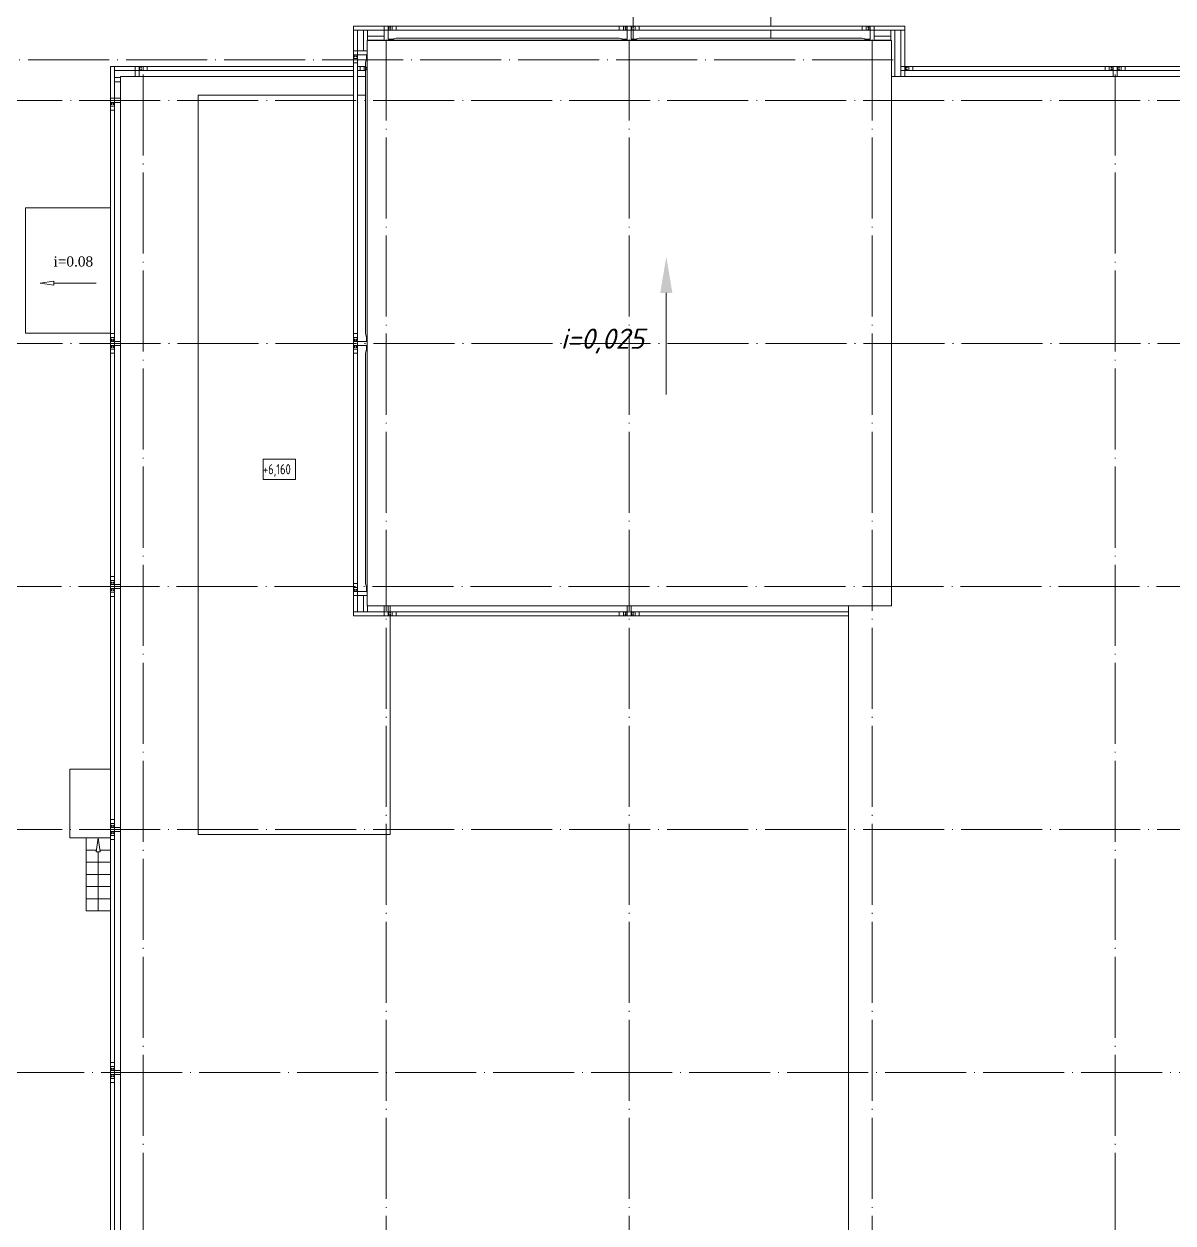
# Model space of a CAD drawing. Extents: x -965262 to 1142518, y -357520 to 71675.
# Drawn here: x -598253 to -569879, y -191067 to -161467 of the extents above; entities that cross this region are included whole.
import ezdxf

# ---------------------------------------------------------------- set-up
doc = ezdxf.new("R2010")
doc.units = 0
doc.header["$LTSCALE"] = 10
doc.linetypes.add('DOTE', pattern=[2.42, 2, -0.2, 0.02, -0.2])
doc.layers.get('0').update_dxf_attribs({"linetype": 'CONTINUOUS', "lineweight": 30})
doc.layers.add('DOTE', color=7, linetype='DOTE', lineweight=9)
doc.styles.add('2.5', font='times.ttf', dxfattribs={"height": 2.5})
doc.styles.add('GOST 2.304', font='isocpeur.ttf', dxfattribs={"width": 0.75, "height": 250})

# ---------------------------------------------------------------- blocks, each defined once
blk = doc.blocks.new('A$C706D0067')
at = {"lineweight": 0}
for p, q in [((-38266, 126661), (-38263, 126661)), ((-38266, 126561), (-38266, 126661)), ((-38266, 126561), (-38263, 126561)), ((-38266, 126561), (-38266, 126051)), ((-38166, 126561), (-38266, 126561)), ((-38263, 126661), (-38263, 126561)), ((-38263, 126661), (-38263, 126561)), ((-38263, 126661), (-37506, 126661)), ((-38263, 126561), (-37506, 126561)), ((-38166, 126561), (-38166, 126051)), ((-38016, 126561), (-38016, 126051)), ((-37916, 126561), (-37916, 126301)), ((-37916, 126411), (-37506, 126411)), ((-37916, 126411), (-37916, 126311)), ((-37506, 126561), (-37506, 126661)), ((-37506, 126661), (-37406, 126661)), ((-37506, 126561), (-37506, 126661)), ((-37506, 126661), (-37406, 126661)), ((-37506, 126561), (-37506, 126661)), ((-37506, 126561), (-37506, 126301)), ((-37406, 126561), (-37506, 126561)), ((-37506, 126561), (-37506, 126301)), ((-37406, 126561), (-37506, 126561)), ((-37506, 126311), (-37506, 126411)), ((-37406, 126661), (-37406, 126561)), ((-37396, 126661), (-37406, 126661)), ((-37406, 126661), (-37406, 126561)), ((-37396, 126661), (-37406, 126661)), ((-37406, 126561), (-37406, 126301)), ((-37406, 126561), (-37396, 126561)), ((-37406, 126561), (-37406, 126301)), ((-37406, 126561), (-37396, 126561)), ((-37311, 126661), (-37396, 126661)), ((-37396, 126661), (-37396, 126561)), ((-37311, 126561), (-37396, 126561)), ((-37352, 126631), (-37370, 126631)), ((-37370, 126631), (-37352, 126631)), ((-37370, 126631), (-37352, 126631)), ((-37355, 126640), (-37367, 126640)), ((-37311, 126661), (-37211, 126661)), ((-37311, 126661), (-37311, 126659)), ((-37311, 126659), (-37311, 126659)), ((-37311, 126659), (-37311, 126564)), ((-37311, 126564), (-37311, 126659)), ((-37311, 126640), (-37311, 126640)), ((-37311, 126631), (-37311, 126631)), ((-37311, 126561), (-37311, 126564)), ((-37311, 126564), (-37311, 126564)), ((-37211, 126561), (-37311, 126561)), ((-31701, 126661), (-37211, 126661)), ((-37211, 126661), (-37211, 126561)), ((-37211, 126561), (-31701, 126561)), ((-31601, 126661), (-31701, 126661)), ((-31701, 126661), (-31701, 126561)), ((-31701, 126561), (-31601, 126561)), ((-31601, 126661), (-31601, 126659)), ((-31601, 126661), (-31516, 126661)), ((-31601, 126659), (-31601, 126564)), ((-31601, 126564), (-31601, 126659)), ((-31601, 126659), (-31601, 126659)), ((-31601, 126640), (-31601, 126640)), ((-31601, 126631), (-31601, 126631)), ((-31601, 126561), (-31601, 126564)), ((-31601, 126564), (-31601, 126564)), ((-31601, 126561), (-31516, 126561)), ((-31542, 126631), (-31560, 126631)), ((-31560, 126631), (-31542, 126631)), ((-31557, 126640), (-31545, 126640)), ((-31516, 126661), (-31506, 126661)), ((-31516, 126661), (-31506, 126661)), ((-31516, 126661), (-31516, 126561)), ((-31506, 126561), (-31516, 126561)), ((-31506, 126561), (-31516, 126561)), ((-31506, 126661), (-31506, 126561)), ((-31406, 126661), (-31506, 126661)), ((-31506, 126661), (-31506, 126561)), ((-31406, 126661), (-31506, 126661)), ((-31506, 126561), (-31406, 126561)), ((-31506, 126561), (-31506, 126301)), ((-31506, 126561), (-31406, 126561)), ((-31406, 126561), (-31406, 126661)), ((-31406, 126561), (-31406, 126661)), ((-31396, 126661), (-31406, 126661)), ((-31406, 126561), (-31406, 126301)), ((-31406, 126561), (-31396, 126561)), ((-31396, 126661), (-31396, 126561)), ((-31311, 126661), (-31396, 126661)), ((-31311, 126561), (-31396, 126561)), ((-31370, 126631), (-31352, 126631)), ((-31352, 126631), (-31370, 126631)), ((-31355, 126640), (-31367, 126640)), ((-31311, 126661), (-31311, 126659)), ((-31311, 126661), (-31211, 126661)), ((-31311, 126659), (-31311, 126564)), ((-31311, 126564), (-31311, 126659)), ((-31311, 126659), (-31311, 126659)), ((-31311, 126640), (-31311, 126640)), ((-31311, 126631), (-31311, 126631)), ((-31311, 126561), (-31311, 126564)), ((-31311, 126564), (-31311, 126564)), ((-31211, 126561), (-31311, 126561)), ((-31211, 126661), (-31211, 126561)), ((-31211, 126661), (-25701, 126661)), ((-25701, 126561), (-31211, 126561)), ((-25701, 126661), (-25701, 126561)), ((-25601, 126661), (-25701, 126661)), ((-25701, 126561), (-25601, 126561)), ((-25601, 126661), (-25601, 126659)), ((-25601, 126661), (-25516, 126661)), ((-25601, 126659), (-25601, 126659)), ((-25601, 126659), (-25601, 126564)), ((-25601, 126564), (-25601, 126659)), ((-25601, 126640), (-25601, 126640)), ((-25601, 126631), (-25601, 126631)), ((-25601, 126564), (-25601, 126564)), ((-25601, 126561), (-25601, 126564)), ((-25601, 126561), (-25516, 126561)), ((-25542, 126631), (-25560, 126631)), ((-25542, 126631), (-25560, 126631)), ((-25560, 126631), (-25542, 126631)), ((-25557, 126640), (-25545, 126640)), ((-25516, 126661), (-25506, 126661)), ((-25516, 126661), (-25506, 126661)), ((-25516, 126661), (-25516, 126561)), ((-25506, 126561), (-25516, 126561)), ((-25506, 126561), (-25516, 126561)), ((-25506, 126661), (-25506, 126561)), ((-25406, 126661), (-25506, 126661)), ((-25506, 126661), (-25506, 126561)), ((-25406, 126661), (-25506, 126661)), ((-25506, 126561), (-25506, 126301)), ((-25506, 126561), (-25406, 126561)), ((-25506, 126561), (-25506, 126301)), ((-25506, 126561), (-25406, 126561)), ((-25406, 126561), (-25406, 126661)), ((-24649, 126661), (-25406, 126661)), ((-25406, 126561), (-25406, 126661)), ((-25406, 126561), (-25406, 126661)), ((-25406, 126561), (-25406, 126301)), ((-24649, 126561), (-25406, 126561)), ((-25406, 126561), (-25406, 126301)), ((-25406, 126311), (-25406, 126411)), ((-24996, 126411), (-25406, 126411)), ((-24996, 126561), (-24996, 126301)), ((-24996, 126411), (-24996, 126311)), ((-24896, 126561), (-24896, 125411)), ((-24746, 126561), (-24746, 125661)), ((-24746, 126561), (-24646, 126561)), ((-24646, 126661), (-24649, 126661)), ((-24649, 126661), (-24649, 126561)), ((-24649, 126661), (-24649, 126561)), ((-24646, 126561), (-24649, 126561)), ((-24646, 126561), (-24646, 126661)), ((-24646, 126561), (-24646, 125661)), ((-37916, 126311), (-37506, 126311)), ((-37406, 126322), (-37406, 126331)), ((-37406, 126331), (-37326, 126331)), ((-37326, 126322), (-37406, 126322)), ((-37396, 126331), (-37396, 126340)), ((-37311, 126340), (-37396, 126340)), ((-37311, 126331), (-37396, 126331)), ((-37326, 126322), (-37326, 126331)), ((-37311, 126340), (-37211, 126361)), ((-37311, 126331), (-37211, 126311)), ((-31701, 126361), (-37211, 126361)), ((-37211, 126311), (-31701, 126311)), ((-31601, 126340), (-31701, 126361)), ((-31601, 126331), (-31701, 126311)), ((-31601, 126340), (-31516, 126340)), ((-31601, 126331), (-31516, 126331)), ((-31586, 126322), (-31586, 126331)), ((-31506, 126331), (-31586, 126331)), ((-31586, 126322), (-31506, 126322)), ((-31516, 126331), (-31516, 126340)), ((-31506, 126322), (-31506, 126331)), ((-31406, 126322), (-31406, 126331)), ((-31406, 126331), (-31326, 126331)), ((-31326, 126322), (-31406, 126322)), ((-31396, 126331), (-31396, 126340)), ((-31311, 126340), (-31396, 126340)), ((-31311, 126331), (-31396, 126331)), ((-31326, 126322), (-31326, 126331)), ((-31311, 126340), (-31211, 126361)), ((-31311, 126331), (-31211, 126311)), ((-31211, 126361), (-25701, 126361)), ((-25701, 126311), (-31211, 126311)), ((-25601, 126340), (-25701, 126361)), ((-25601, 126331), (-25701, 126311)), ((-25601, 126340), (-25516, 126340)), ((-25601, 126331), (-25516, 126331)), ((-25586, 126322), (-25586, 126331)), ((-25506, 126331), (-25586, 126331)), ((-25586, 126322), (-25506, 126322)), ((-25516, 126331), (-25516, 126340)), ((-25506, 126322), (-25506, 126331)), ((-24996, 126311), (-25406, 126311)), ((-38266, 125951), (-38266, 126051)), ((-38266, 126051), (-38166, 126051)), ((-38266, 126051), (-38166, 126051)), ((-38166, 125951), (-38266, 125951)), ((-38266, 125951), (-38266, 125941)), ((-38266, 125941), (-38166, 125941)), ((-38266, 125856), (-38266, 125941)), ((-38266, 125856), (-38264, 125856)), ((-38266, 125856), (-38266, 125756)), ((-38264, 125856), (-38168, 125856)), ((-38168, 125856), (-38264, 125856)), ((-38264, 125856), (-38264, 125856)), ((-38245, 125900), (-38245, 125912)), ((-38245, 125856), (-38245, 125856)), ((-38236, 125898), (-38236, 125915)), ((-38236, 125898), (-38236, 125915)), ((-38236, 125856), (-38236, 125856)), ((-38166, 125856), (-38168, 125856)), ((-38168, 125856), (-38168, 125856)), ((-38166, 126051), (-37931, 126051)), ((-38166, 126051), (-38166, 125951)), ((-38166, 125951), (-37931, 125951)), ((-38166, 125941), (-38166, 125951)), ((-38166, 125856), (-38166, 125941)), ((-38166, 125756), (-38166, 125856)), ((-38016, 126051), (-37931, 126051)), ((-37945, 125856), (-37966, 125756)), ((-37945, 125856), (-37945, 125941)), ((-37936, 125941), (-37945, 125941)), ((-37931, 125951), (-37936, 125951)), ((-37936, 125871), (-37936, 125951)), ((-37936, 125856), (-37936, 125941)), ((-37931, 125871), (-37936, 125871)), ((-37936, 125856), (-37931, 125832)), ((-38266, 125756), (-38166, 125756)), ((-38266, 125756), (-38266, 119071)), ((-38166, 119071), (-38166, 125756)), ((-38001, 125636), (-38001, 125634)), ((-38001, 125634), (-38001, 125634)), ((-38001, 125616), (-38001, 125616)), ((-38001, 125607), (-38001, 125607)), ((-37966, 125756), (-37966, 119071)), ((-24746, 125561), (-24746, 125661)), ((-24746, 125661), (-24646, 125661)), ((-24646, 125661), (-24746, 125661)), ((-24646, 125561), (-24746, 125561)), ((-24746, 125561), (-24746, 125411)), ((-24646, 125661), (-24646, 125561)), ((-24646, 125661), (-24636, 125661)), ((-24636, 125561), (-24646, 125561)), ((-24646, 125561), (-24646, 125411)), ((-24551, 125661), (-24636, 125661)), ((-24636, 125661), (-24636, 125561)), ((-24551, 125561), (-24636, 125561)), ((-24610, 125631), (-24592, 125631)), ((-24592, 125631), (-24610, 125631)), ((-24595, 125640), (-24607, 125640)), ((-24551, 125661), (-24451, 125661)), ((-24551, 125661), (-24551, 125659)), ((-24551, 125659), (-24551, 125659)), ((-24551, 125659), (-24551, 125564)), ((-24551, 125564), (-24551, 125659)), ((-24551, 125640), (-24551, 125640)), ((-24551, 125631), (-24551, 125631)), ((-24551, 125561), (-24551, 125564)), ((-24551, 125564), (-24551, 125564)), ((-24451, 125561), (-24551, 125561)), ((-24451, 125661), (-24451, 125561)), ((-19701, 125661), (-24451, 125661)), ((-24451, 125561), (-19701, 125561)), ((-19701, 125661), (-19701, 125561)), ((-19601, 125661), (-19701, 125661)), ((-19701, 125561), (-19601, 125561)), ((-19601, 125661), (-19601, 125659)), ((-19601, 125661), (-19516, 125661)), ((-19601, 125659), (-19601, 125659)), ((-19601, 125659), (-19601, 125564)), ((-19601, 125564), (-19601, 125659)), ((-19601, 125640), (-19601, 125640)), ((-19601, 125631), (-19601, 125631)), ((-19601, 125564), (-19601, 125564)), ((-19601, 125561), (-19601, 125564)), ((-19601, 125561), (-19516, 125561)), ((-19542, 125631), (-19560, 125631)), ((-19560, 125631), (-19542, 125631)), ((-19557, 125640), (-19545, 125640)), ((-19516, 125661), (-19506, 125661)), ((-19516, 125661), (-19516, 125561)), ((-19506, 125561), (-19516, 125561)), ((-19506, 125661), (-19406, 125661)), ((-19506, 125561), (-19506, 125661)), ((-19506, 125561), (-19506, 125411)), ((-19406, 125561), (-19506, 125561)), ((-19406, 125661), (-19406, 125561)), ((-19396, 125661), (-19406, 125661)), ((-19406, 125561), (-19406, 125411)), ((-19406, 125561), (-19396, 125561)), ((-19311, 125661), (-19396, 125661)), ((-19396, 125661), (-19396, 125561)), ((-19311, 125561), (-19396, 125561)), ((-19352, 125631), (-19370, 125631)), ((-19370, 125631), (-19352, 125631)), ((-19355, 125640), (-19367, 125640)), ((-19311, 125661), (-19211, 125661)), ((-19311, 125661), (-19311, 125659)), ((-19311, 125659), (-19311, 125659)), ((-19311, 125659), (-19311, 125564)), ((-19311, 125564), (-19311, 125659)), ((-19311, 125640), (-19311, 125640)), ((-19311, 125631), (-19311, 125631)), ((-19311, 125561), (-19311, 125564)), ((-19311, 125564), (-19311, 125564)), ((-19211, 125561), (-19311, 125561)), ((-13701, 125661), (-19211, 125661)), ((-19211, 125661), (-19211, 125561)), ((-19211, 125561), (-13701, 125561)), ((-38266, 118971), (-38266, 119071)), ((-38266, 119071), (-38166, 119071)), ((-38166, 119071), (-38166, 118971)), ((-37945, 118971), (-37966, 119071)), ((-37936, 118971), (-37931, 118996)), ((-38266, 118971), (-38264, 118971)), ((-38266, 118971), (-38266, 118886)), ((-38266, 118886), (-38266, 118876)), ((-38266, 118886), (-38166, 118886)), ((-38266, 118776), (-38266, 118876)), ((-38266, 118876), (-38166, 118876)), ((-38166, 118776), (-38266, 118776)), ((-38266, 118766), (-38266, 118776)), ((-38266, 118766), (-38166, 118766)), ((-38266, 118681), (-38266, 118766)), ((-38264, 118971), (-38264, 118971)), ((-38264, 118971), (-38168, 118971)), ((-38168, 118971), (-38264, 118971)), ((-38245, 118971), (-38245, 118971)), ((-38245, 118927), (-38245, 118915)), ((-38245, 118725), (-38245, 118737)), ((-38236, 118971), (-38236, 118971)), ((-38236, 118913), (-38236, 118930)), ((-38236, 118930), (-38236, 118913)), ((-38236, 118740), (-38236, 118723)), ((-38236, 118723), (-38236, 118740)), ((-38166, 118971), (-38168, 118971)), ((-38168, 118971), (-38168, 118971)), ((-38166, 118971), (-38166, 118886)), ((-38166, 118876), (-38166, 118886)), ((-38166, 118876), (-37931, 118876)), ((-38166, 118876), (-38166, 118776)), ((-38166, 118776), (-37931, 118776)), ((-38166, 118776), (-38166, 118766)), ((-38166, 118681), (-38166, 118766)), ((-37945, 118971), (-37945, 118886)), ((-37936, 118886), (-37945, 118886)), ((-37936, 118766), (-37945, 118766)), ((-37945, 118681), (-37945, 118766)), ((-37936, 118971), (-37936, 118886)), ((-37931, 118956), (-37936, 118956)), ((-37936, 118876), (-37936, 118956)), ((-37931, 118876), (-37936, 118876)), ((-37931, 118776), (-37936, 118776)), ((-37936, 118776), (-37936, 118696)), ((-37936, 118681), (-37936, 118766)), ((-37931, 118696), (-37936, 118696)), ((-38266, 118681), (-38264, 118681)), ((-38266, 118681), (-38266, 118581)), ((-38266, 118581), (-38166, 118581)), ((-38266, 112896), (-38266, 118581)), ((-38264, 118681), (-38168, 118681)), ((-38168, 118681), (-38264, 118681)), ((-38264, 118681), (-38264, 118681)), ((-38245, 118681), (-38245, 118681)), ((-38236, 118681), (-38236, 118681)), ((-38168, 118681), (-38168, 118681)), ((-38166, 118681), (-38168, 118681)), ((-38166, 118581), (-38166, 118681)), ((-38166, 118581), (-38166, 112896)), ((-37945, 118681), (-37966, 118581)), ((-37966, 112896), (-37966, 118581)), ((-37936, 118681), (-37931, 118657)), ((-38266, 112796), (-38266, 112896)), ((-38266, 112896), (-38166, 112896)), ((-38266, 112796), (-38264, 112796)), ((-38266, 112796), (-38266, 112711)), ((-38264, 112796), (-38264, 112796)), ((-38264, 112796), (-38168, 112796)), ((-38168, 112796), (-38264, 112796)), ((-38245, 112796), (-38245, 112796)), ((-38236, 112796), (-38236, 112796)), ((-38166, 112796), (-38168, 112796)), ((-38168, 112796), (-38168, 112796)), ((-38166, 112896), (-38166, 112796)), ((-38166, 112796), (-38166, 112711)), ((-37945, 112796), (-37966, 112896)), ((-37945, 112796), (-37945, 112711)), ((-37936, 112796), (-37931, 112821)), ((-37936, 112796), (-37936, 112711)), ((-37931, 112781), (-37936, 112781)), ((-37936, 112781), (-37936, 112701)), ((-38266, 112701), (-38266, 112711)), ((-38266, 112711), (-38166, 112711)), ((-38266, 112701), (-38266, 112601)), ((-38166, 112701), (-38266, 112701)), ((-38266, 112601), (-38166, 112601)), ((-38266, 112201), (-38266, 112601)), ((-38266, 112601), (-38166, 112601)), ((-38245, 112752), (-38245, 112740)), ((-38236, 112755), (-38236, 112738)), ((-38236, 112755), (-38236, 112738)), ((-38166, 112711), (-38166, 112701)), ((-38166, 112701), (-37931, 112701)), ((-38166, 112601), (-38166, 112701)), ((-38166, 112601), (-37931, 112601)), ((-38166, 112201), (-38166, 112601)), ((-38016, 112201), (-38016, 112601)), ((-38016, 112601), (-37931, 112601)), ((-37936, 112711), (-37945, 112711)), ((-37931, 112701), (-37936, 112701)), ((-38266, 112201), (-38263, 112201)), ((-38266, 112201), (-38266, 112101)), ((-38166, 112201), (-38266, 112201)), ((-38263, 112101), (-38263, 112201)), ((-38263, 112101), (-38263, 112201)), ((-38263, 112201), (-37506, 112201)), ((-37916, 112201), (-37916, 112351)), ((-37916, 112351), (-37506, 112351)), ((-37506, 112201), (-37506, 112351)), ((-37506, 112201), (-37506, 112101)), ((-37406, 112201), (-37506, 112201)), ((-37506, 112201), (-37506, 112101)), ((-37406, 112201), (-37506, 112201)), ((-37506, 112201), (-37506, 112101)), ((-37406, 112201), (-37406, 112351)), ((-37406, 112101), (-37406, 112201)), ((-37406, 112201), (-37396, 112201)), ((-37406, 112101), (-37406, 112201)), ((-37406, 112201), (-37396, 112201)), ((-37311, 112201), (-37396, 112201)), ((-37396, 112101), (-37396, 112201)), ((-37311, 112201), (-37311, 112199)), ((-37211, 112201), (-37311, 112201)), ((-37311, 112199), (-37311, 112199)), ((-37311, 112104), (-37311, 112199)), ((-37311, 112199), (-37311, 112104)), ((-37211, 112201), (-31701, 112201)), ((-37211, 112101), (-37211, 112201)), ((-31701, 112201), (-31601, 112201)), ((-31701, 112101), (-31701, 112201)), ((-31601, 112201), (-31601, 112199)), ((-31601, 112201), (-31516, 112201)), ((-31601, 112104), (-31601, 112199)), ((-31601, 112199), (-31601, 112104)), ((-31601, 112199), (-31601, 112199)), ((-31516, 112101), (-31516, 112201)), ((-31506, 112201), (-31516, 112201)), ((-31506, 112201), (-31516, 112201)), ((-31506, 112201), (-31506, 112351)), ((-31506, 112101), (-31506, 112201)), ((-31506, 112201), (-31406, 112201)), ((-31506, 112101), (-31506, 112201)), ((-31506, 112201), (-31406, 112201)), ((-31406, 112201), (-31406, 112351)), ((-31406, 112201), (-31406, 112101)), ((-31406, 112201), (-31406, 112101)), ((-31406, 112201), (-31396, 112201)), ((-31396, 112101), (-31396, 112201)), ((-31311, 112201), (-31396, 112201)), ((-31311, 112201), (-31311, 112199)), ((-31211, 112201), (-31311, 112201)), ((-31311, 112104), (-31311, 112199)), ((-31311, 112199), (-31311, 112104)), ((-31311, 112199), (-31311, 112199)), ((-31211, 112101), (-31211, 112201)), ((-26041, 112201), (-31211, 112201)), ((-38266, 112101), (-38263, 112101)), ((-38263, 112101), (-37506, 112101)), ((-37506, 112101), (-37406, 112101)), ((-37506, 112101), (-37406, 112101)), ((-37396, 112101), (-37406, 112101)), ((-37396, 112101), (-37406, 112101)), ((-37311, 112101), (-37396, 112101)), ((-37370, 112131), (-37352, 112131)), ((-37370, 112131), (-37352, 112131)), ((-37352, 112131), (-37370, 112131)), ((-37355, 112122), (-37367, 112122)), ((-37311, 112131), (-37311, 112131)), ((-37311, 112122), (-37311, 112122)), ((-37311, 112104), (-37311, 112104)), ((-37311, 112101), (-37311, 112104)), ((-37311, 112101), (-37211, 112101)), ((-31701, 112101), (-37211, 112101)), ((-31601, 112101), (-31701, 112101)), ((-31601, 112131), (-31601, 112131)), ((-31601, 112122), (-31601, 112122)), ((-31601, 112101), (-31601, 112104)), ((-31601, 112104), (-31601, 112104)), ((-31601, 112101), (-31516, 112101)), ((-31560, 112131), (-31542, 112131)), ((-31542, 112131), (-31560, 112131)), ((-31557, 112122), (-31545, 112122)), ((-31516, 112101), (-31506, 112101)), ((-31516, 112101), (-31506, 112101)), ((-31406, 112101), (-31506, 112101)), ((-31406, 112101), (-31506, 112101)), ((-31396, 112101), (-31406, 112101)), ((-31311, 112101), (-31396, 112101)), ((-31370, 112131), (-31352, 112131)), ((-31352, 112131), (-31370, 112131)), ((-31355, 112122), (-31367, 112122)), ((-31311, 112131), (-31311, 112131)), ((-31311, 112122), (-31311, 112122)), ((-31311, 112101), (-31311, 112104)), ((-31311, 112104), (-31311, 112104)), ((-31311, 112101), (-31211, 112101)), ((-31211, 112101), (-26041, 112101))]:
    blk.add_line(p, q, dxfattribs=at)
for centre in [(-37361, 126634), (-37361, 126589), (-31551, 126634), (-31551, 126589), (-31361, 126634), (-31361, 126589), (-25551, 126634), (-25551, 126589), (-38238, 125906), (-38193, 125906), (-24601, 125634), (-24601, 125589), (-19551, 125634), (-19551, 125589), (-19361, 125634), (-19361, 125589), (-38238, 118921), (-38238, 118731), (-38193, 118921), (-38193, 118731), (-38238, 112746), (-38193, 112746), (-37361, 112174), (-37361, 112129), (-31551, 112174), (-31551, 112129), (-31361, 112174), (-31361, 112129)]:
    blk.add_circle(centre, 9, dxfattribs=at)

msp = doc.modelspace()

# ---------------------------------------------------------------- linework, layer by layer
at = {"lineweight": 15}
for p, q in [((-583207.4, -161517.1, -1451.3), (-583207.4, -159527.1, -1451.3)), ((-579807.4, -161517.1, -3259.8), (-579807.4, -159527.1, -3259.8)), ((-583207.4, -161837.9, -1451.3), (-583207.4, -161617.1, -1451.3)), ((-583207.4, -161877.1, -1451.3), (-583207.4, -161856.1, -1451.3)), ((-579807.4, -161817.5, -3259.8), (-579807.4, -161617.1, -3259.8)), ((-579807.4, -161877.1, -3259.8), (-579807.4, -161867.5, -3259.8)), ((-596117.4, -162517.1, 216.9), (-596117.4, -162520.3, 216.9)), ((-596017.4, -162517.1, 216.9), (-596117.4, -162517.1, 216.9)), ((-596117.4, -162520.3, 216.9), (-596017.4, -162520.3, 216.9)), ((-596117.4, -162520.3, 216.9), (-596117.4, -163302.1, 216.9)), ((-596117.4, -162520.3, 216.9), (-596017.4, -162520.3, 216.9)), ((-596017.4, -162517.1, 216.9), (-596017.4, -162520.3, 216.9)), ((-596017.4, -162517.1, 216.9), (-595507.4, -162517.1, 216.9)), ((-596017.4, -162617.1, 216.9), (-596017.4, -162517.1, 216.9)), ((-596017.4, -162545.3, 216.9), (-596017.4, -163302.1, 216.9)), ((-596017.4, -162617.1, 216.9), (-595507.4, -162617.1, 216.9)), ((-596017.4, -162792.1, 216.9), (-595867.4, -162792.1, 216.9)), ((-595407.4, -162517.1, 216.9), (-595507.4, -162517.1, 216.9)), ((-595507.4, -162517.1, 216.9), (-595507.4, -162617.1, 216.9)), ((-595507.4, -162517.1, 216.9), (-595507.4, -162617.1, 216.9)), ((-595507.4, -162617.1, 216.9), (-595507.4, -162767.1, -4711.1)), ((-595507.4, -162617.1, 216.9), (-595407.4, -162617.1, 216.9)), ((-595407.4, -162617.1, 216.9), (-595407.4, -162517.1, 216.9)), ((-595407.4, -162517.1, 216.9), (-595397.4, -162517.1, 216.9)), ((-595407.4, -162617.1, 216.9), (-595407.4, -162767.1, -4711.1)), ((-595397.4, -162617.1, 216.9), (-595407.4, -162617.1, 216.9)), ((-595312.4, -162517.1, 216.9), (-595397.4, -162517.1, 216.9)), ((-595397.4, -162517.1, 216.9), (-595397.4, -162617.1, 216.9)), ((-595312.4, -162617.1, 216.9), (-595397.4, -162617.1, 216.9)), ((-595353.7, -162546.7, 216.9), (-595371.2, -162546.7, 216.9)), ((-595353.7, -162546.7, 216.9), (-595371.2, -162546.7, 216.9)), ((-595356.9, -162537.5, 216.9), (-595368, -162537.5, 216.9)), ((-595312.4, -162517.1, 216.9), (-595212.4, -162517.1, 216.9)), ((-595312.4, -162517.1, 216.9), (-595312.4, -162519.4, 216.9)), ((-595312.4, -162519.4, 216.9), (-595312.4, -162519.4, 216.9)), ((-595312.4, -162519.4, 216.9), (-595312.4, -162614.8, 216.9)), ((-595312.4, -162614.8, 216.9), (-595312.4, -162519.4, 216.9)), ((-595312.4, -162537.5, 216.9), (-595312.4, -162537.5, 216.9)), ((-595312.4, -162546.7, 216.9), (-595312.4, -162546.7, 216.9)), ((-595312.4, -162617.1, 216.9), (-595312.4, -162614.8, 216.9)), ((-595312.4, -162614.8, 216.9), (-595312.4, -162614.8, 216.9)), ((-595212.4, -162617.1, 216.9), (-595312.4, -162617.1, 216.9)), ((-590117.4, -162517.1, 216.9), (-595212.4, -162517.1, 216.9)), ((-595212.4, -162517.1, 216.9), (-595212.4, -162617.1, 216.9)), ((-595212.4, -162617.1, 216.9), (-590117.4, -162617.1, 216.9)), ((-589952.4, -162517.1, 216.9), (-590017.4, -162517.1, 216.9)), ((-590017.4, -162617.1, 216.9), (-589952.4, -162617.1, 216.9)), ((-589852.4, -162517.1, 216.9), (-589952.4, -162517.1, 216.9)), ((-589952.4, -162517.1, 216.9), (-589952.4, -162617.1, 216.9)), ((-589952.4, -162617.1, 216.9), (-589852.4, -162617.1, 216.9)), ((-589852.5, -162519.4, 216.9), (-589852.5, -162614.8, 216.9)), ((-589852.4, -162519.4, 216.9), (-589852.5, -162519.4, 216.9)), ((-589852.4, -162537.5, 216.9), (-589852.5, -162537.5, 216.9)), ((-589852.4, -162546.7, 216.9), (-589852.5, -162546.7, 216.9)), ((-589852.4, -162614.8, 216.9), (-589852.5, -162614.8, 216.9)), ((-589852.4, -162517.1, 216.9), (-589852.4, -162519.4, 216.9)), ((-589852.4, -162517.1, 216.9), (-589817, -162517.1, 216.9)), ((-589852.4, -162614.8, 216.9), (-589852.4, -162519.4, 216.9)), ((-589852.4, -162617.1, 216.9), (-589852.4, -162614.8, 216.9)), ((-589852.4, -162617.1, 216.9), (-589817, -162617.1, 216.9)), ((-589793.7, -162546.7, 216.9), (-589811.2, -162546.7, 216.9)), ((-589811.2, -162546.7, 216.9), (-589793.7, -162546.7, 216.9)), ((-589808, -162537.5, 216.9), (-589796.9, -162537.5, 216.9)), ((-596017.4, -162892.1, 216.9), (-595867.4, -162892.1, 216.9)), ((-596017.4, -163302.1, 216.9), (-596117.4, -163302.1, 216.9)), ((-596117.4, -163302.1, 216.9), (-596117.4, -163402.1, 216.9)), ((-596017.4, -163302.1, 216.9), (-596117.4, -163302.1, 216.9)), ((-596117.4, -163302.1, 216.9), (-596117.4, -163402.1, 216.9)), ((-596017.4, -163302.1, 216.9), (-596117.4, -163302.1, 216.9)), ((-596017.4, -163302.1, 216.9), (-595867.4, -163302.1, 216.9)), ((-596017.4, -163402.1, 216.9), (-596017.4, -163302.1, 216.9)), ((-596017.4, -163302.1, 216.9), (-595867.4, -163302.1, 216.9)), ((-596017.4, -163402.1, 216.9), (-596017.4, -163302.1, 216.9)), ((-590117.4, -163227.1, -4711.1), (-593947.9, -163227.1, -4711.1)), ((-593947.9, -181477.1, -1451.3), (-593947.9, -163227.1, -4711.1)), ((-589817, -163227.1, -4711.1), (-590017.4, -163227.1, -4711.1)), ((-596117.4, -163402.1, 216.9), (-596017.4, -163402.1, 216.9)), ((-596117.4, -163412.1, 216.9), (-596117.4, -163402.1, 216.9)), ((-596117.4, -163402.1, 216.9), (-596017.4, -163402.1, 216.9)), ((-596117.4, -163412.1, 216.9), (-596117.4, -163402.1, 216.9)), ((-596117.4, -163412.1, 216.9), (-596017.4, -163412.1, 216.9)), ((-596117.4, -163497.1, 216.9), (-596117.4, -163412.1, 216.9)), ((-596117.4, -163497.1, 216.9), (-596115.1, -163497.1, 216.9)), ((-596117.4, -163497.1, 216.9), (-596117.4, -163597.1, 216.9)), ((-596117.4, -163597.1, 216.9), (-596117.4, -169107.1, 216.9)), ((-596117.4, -163597.1, 216.9), (-596017.4, -163597.1, 216.9)), ((-596019.7, -163497.1, 216.9), (-596115.1, -163497.1, 216.9)), ((-596115.1, -163497.1, 216.9), (-596115.1, -163497.2, 216.9)), ((-596115.1, -163497.2, 216.9), (-596019.7, -163497.2, 216.9)), ((-596096.6, -163453.1, 216.9), (-596096.6, -163441.1, 216.9)), ((-596096.6, -163497.1, 216.9), (-596096.6, -163497.2, 216.9)), ((-596087.4, -163438.5, 216.9), (-596087.4, -163455.8, 216.9)), ((-596087.4, -163438.5, 216.9), (-596087.4, -163455.8, 216.9)), ((-596087.4, -163455.8, 216.9), (-596087.4, -163438.5, 216.9)), ((-596087.4, -163497.1, 216.9), (-596087.4, -163497.2, 216.9)), ((-596017.4, -163497.1, 216.9), (-596019.7, -163497.1, 216.9)), ((-596019.7, -163497.1, 216.9), (-596019.7, -163497.2, 216.9)), ((-596017.4, -163402.1, 216.9), (-595867.4, -163402.1, 216.9)), ((-596017.4, -163402.1, 216.9), (-596017.4, -163412.1, 216.9)), ((-596017.4, -163402.1, 216.9), (-595867.4, -163402.1, 216.9)), ((-596017.4, -163402.1, 216.9), (-596017.4, -163412.1, 216.9)), ((-596017.4, -163497.1, 216.9), (-596017.4, -163412.1, 216.9)), ((-596017.4, -163597.1, 216.9), (-596017.4, -163497.1, 216.9)), ((-596017.4, -169107.1, 216.9), (-596017.4, -163597.1, 216.9)), ((-596117.4, -166002.1, 216.9), (-598217.4, -166002.1, -1451.3)), ((-598217.4, -166002.1, -1451.3), (-598217.4, -169102.1, -1451.3)), ((-597851, -167865, -1451.3), (-597511.7, -167816, -1451.3)), ((-597511.7, -167816, -1451.3), (-597511.7, -167914, -1451.3)), ((-597851, -167865, -1451.3), (-597511.7, -167914, -1451.3)), ((-596467.8, -167865, -1451.3), (-597511.7, -167865, -1451.3)), ((-596117.4, -169102.1, 216.9), (-598217.4, -169102.1, -1451.3)), ((-596117.4, -169207.1, 216.9), (-596117.4, -169107.1, 216.9)), ((-596117.4, -169107.1, 216.9), (-596017.4, -169107.1, 216.9)), ((-596117.4, -169207.1, 216.9), (-596115.1, -169207.1, 216.9)), ((-596117.4, -169207.1, 216.9), (-596117.4, -169292.1, 216.9)), ((-596117.4, -169292.1, 216.9), (-596117.4, -169302.1, 216.9)), ((-596117.4, -169292.1, 216.9), (-596017.4, -169292.1, 216.9)), ((-596117.4, -169402.1, 216.9), (-596117.4, -169302.1, 216.9)), ((-596117.4, -169302.1, 216.9), (-596017.4, -169302.1, 216.9)), ((-596115.1, -169207.1, 216.9), (-596115.1, -169207.1, 216.9)), ((-596115.1, -169207.1, 216.9), (-596019.7, -169207.1, 216.9)), ((-596019.7, -169207.1, 216.9), (-596115.1, -169207.1, 216.9)), ((-596096.6, -169207.1, 216.9), (-596096.6, -169207.1, 216.9)), ((-596096.6, -169251.1, 216.9), (-596096.6, -169263.1, 216.9)), ((-596087.4, -169207.1, 216.9), (-596087.4, -169207.1, 216.9)), ((-596087.4, -169265.8, 216.9), (-596087.4, -169248.5, 216.9)), ((-596087.4, -169248.5, 216.9), (-596087.4, -169265.8, 216.9)), ((-596017.4, -169207.1, 216.9), (-596019.7, -169207.1, 216.9)), ((-596019.7, -169207.1, 216.9), (-596019.7, -169207.1, 216.9)), ((-596017.4, -169107.1, 216.9), (-596017.4, -169207.1, 216.9)), ((-596017.4, -169207.1, 216.9), (-596017.4, -169292.1, 216.9)), ((-596017.4, -169302.1, 216.9), (-596017.4, -169292.1, 216.9)), ((-596017.4, -169302.1, 216.9), (-595867.4, -169302.1, 216.9)), ((-596017.4, -169302.1, 216.9), (-596017.4, -169402.1, 216.9)), ((-596017.4, -169402.1, 216.9), (-596117.4, -169402.1, 216.9)), ((-596117.4, -169412.1, 216.9), (-596117.4, -169402.1, 216.9)), ((-596117.4, -169412.1, 216.9), (-596017.4, -169412.1, 216.9)), ((-596117.4, -169497.1, 216.9), (-596117.4, -169412.1, 216.9)), ((-596117.4, -169497.1, 216.9), (-596115.1, -169497.1, 216.9)), ((-596117.4, -169497.1, 216.9), (-596117.4, -169597.1, 216.9)), ((-596117.4, -169597.1, 216.9), (-596117.4, -175107.1, 216.9)), ((-596117.4, -169597.1, 216.9), (-596017.4, -169597.1, 216.9)), ((-596019.7, -169497.1, 216.9), (-596115.1, -169497.1, 216.9)), ((-596115.1, -169497.1, 216.9), (-596115.1, -169497.2, 216.9)), ((-596115.1, -169497.2, 216.9), (-596019.7, -169497.2, 216.9)), ((-596096.6, -169453.1, 216.9), (-596096.6, -169441.1, 216.9)), ((-596096.6, -169497.1, 216.9), (-596096.6, -169497.2, 216.9)), ((-596087.4, -169438.5, 216.9), (-596087.4, -169455.8, 216.9)), ((-596087.4, -169455.8, 216.9), (-596087.4, -169438.5, 216.9)), ((-596087.4, -169497.1, 216.9), (-596087.4, -169497.2, 216.9)), ((-596017.4, -169497.1, 216.9), (-596019.7, -169497.1, 216.9)), ((-596019.7, -169497.1, 216.9), (-596019.7, -169497.2, 216.9)), ((-596017.4, -169402.1, 216.9), (-595867.4, -169402.1, 216.9)), ((-596017.4, -169402.1, 216.9), (-596017.4, -169412.1, 216.9)), ((-596017.4, -169497.1, 216.9), (-596017.4, -169412.1, 216.9)), ((-596017.4, -169597.1, 216.9), (-596017.4, -169497.1, 216.9)), ((-596017.4, -175107.1, 216.9), (-596017.4, -169597.1, 216.9)), ((-592349.9, -172209.2, -1451.3), (-591549.9, -172209.2, -1451.3)), ((-592349.9, -172709.2, -1451.3), (-592349.9, -172209.2, -1451.3)), ((-591549.9, -172209.2, -1451.3), (-591549.9, -172709.2, -1451.3)), ((-591549.9, -172709.2, -1451.3), (-592349.9, -172709.2, -1451.3)), ((-596117.4, -175207.1, 216.9), (-596117.4, -175107.1, 216.9)), ((-596117.4, -175107.1, 216.9), (-596017.4, -175107.1, 216.9)), ((-596117.4, -175207.1, 216.9), (-596115.1, -175207.1, 216.9)), ((-596117.4, -175207.1, 216.9), (-596117.4, -175292.1, 216.9)), ((-596115.1, -175207.1, 216.9), (-596115.1, -175207.1, 216.9)), ((-596115.1, -175207.1, 216.9), (-596019.7, -175207.1, 216.9)), ((-596019.7, -175207.1, 216.9), (-596115.1, -175207.1, 216.9)), ((-596096.6, -175207.1, 216.9), (-596096.6, -175207.1, 216.9)), ((-596087.4, -175207.1, 216.9), (-596087.4, -175207.1, 216.9)), ((-596017.4, -175207.1, 216.9), (-596019.7, -175207.1, 216.9)), ((-596019.7, -175207.1, 216.9), (-596019.7, -175207.1, 216.9)), ((-596017.4, -175107.1, 216.9), (-596017.4, -175207.1, 216.9)), ((-596017.4, -175207.1, 216.9), (-596017.4, -175292.1, 216.9)), ((-596117.4, -175292.1, 216.9), (-596117.4, -175302.1, 216.9)), ((-596117.4, -175292.1, 216.9), (-596017.4, -175292.1, 216.9)), ((-596117.4, -175402.1, 216.9), (-596117.4, -175302.1, 216.9)), ((-596117.4, -175302.1, 216.9), (-596017.4, -175302.1, 216.9)), ((-596017.4, -175402.1, 216.9), (-596117.4, -175402.1, 216.9)), ((-596117.4, -175412.1, 216.9), (-596117.4, -175402.1, 216.9)), ((-596117.4, -175412.1, 216.9), (-596017.4, -175412.1, 216.9)), ((-596117.4, -175497.1, 216.9), (-596117.4, -175412.1, 216.9)), ((-596117.4, -175497.1, 216.9), (-596115.1, -175497.1, 216.9)), ((-596117.4, -175497.1, 216.9), (-596117.4, -175597.1, 216.9)), ((-596019.7, -175497.1, 216.9), (-596115.1, -175497.1, 216.9)), ((-596115.1, -175497.1, 216.9), (-596115.1, -175497.2, 216.9)), ((-596115.1, -175497.2, 216.9), (-596019.7, -175497.2, 216.9)), ((-596096.6, -175251.1, 216.9), (-596096.6, -175263.1, 216.9)), ((-596096.6, -175453.1, 216.9), (-596096.6, -175441.1, 216.9)), ((-596096.6, -175497.1, 216.9), (-596096.6, -175497.2, 216.9)), ((-596087.4, -175265.8, 216.9), (-596087.4, -175248.5, 216.9)), ((-596087.4, -175248.5, 216.9), (-596087.4, -175265.8, 216.9)), ((-596087.4, -175438.5, 216.9), (-596087.4, -175455.8, 216.9)), ((-596087.4, -175455.8, 216.9), (-596087.4, -175438.5, 216.9)), ((-596087.4, -175497.1, 216.9), (-596087.4, -175497.2, 216.9)), ((-596017.4, -175497.1, 216.9), (-596019.7, -175497.1, 216.9)), ((-596019.7, -175497.1, 216.9), (-596019.7, -175497.2, 216.9)), ((-596017.4, -175302.1, 216.9), (-596017.4, -175292.1, 216.9)), ((-596017.4, -175302.1, 216.9), (-595867.4, -175302.1, 216.9)), ((-596017.4, -175302.1, 216.9), (-596017.4, -175402.1, 216.9)), ((-596017.4, -175402.1, 216.9), (-595867.4, -175402.1, 216.9)), ((-596017.4, -175402.1, 216.9), (-596017.4, -175412.1, 216.9)), ((-596017.4, -175497.1, 216.9), (-596017.4, -175412.1, 216.9)), ((-596017.4, -175597.1, 216.9), (-596017.4, -175497.1, 216.9)), ((-596117.4, -175597.1, 216.9), (-596117.4, -181107.1, 216.9)), ((-596117.4, -175597.1, 216.9), (-596017.4, -175597.1, 216.9)), ((-596017.4, -181107.1, 216.9), (-596017.4, -175597.1, 216.9)), ((-589207.4, -175977.1, -4740.3), (-589207.4, -175827.1, -4741.1)), ((-589207.4, -181477.1, -4711.1), (-589207.4, -176077.1, -4739.7)), ((-596117.4, -179862.1, 216.9), (-597117.4, -179862.1, -1451.3)), ((-597117.4, -181562.1, -1451.3), (-597117.4, -179862.1, -1451.3)), ((-596117.4, -181207.1, 216.9), (-596117.4, -181107.1, 216.9)), ((-596117.4, -181107.1, 216.9), (-596017.4, -181107.1, 216.9)), ((-596017.4, -181107.1, 216.9), (-596017.4, -181207.1, 216.9)), ((-596117.4, -181207.1, 216.9), (-596115.1, -181207.1, 216.9)), ((-596117.4, -181207.1, 216.9), (-596117.4, -181292.1, 216.9)), ((-596117.4, -181292.1, 216.9), (-596117.4, -181302.1, 216.9)), ((-596117.4, -181292.1, 216.9), (-596017.4, -181292.1, 216.9)), ((-596117.4, -181402.1, 216.9), (-596117.4, -181302.1, 216.9)), ((-596117.4, -181302.1, 216.9), (-596017.4, -181302.1, 216.9)), ((-596017.4, -181402.1, 216.9), (-596117.4, -181402.1, 216.9)), ((-596117.4, -181412.1, 216.9), (-596117.4, -181402.1, 216.9)), ((-596117.4, -181412.1, 216.9), (-596017.4, -181412.1, 216.9)), ((-596117.4, -181497.1, 216.9), (-596117.4, -181412.1, 216.9)), ((-596115.1, -181207.1, 216.9), (-596115.1, -181207.1, 216.9)), ((-596115.1, -181207.1, 216.9), (-596019.7, -181207.1, 216.9)), ((-596019.7, -181207.1, 216.9), (-596115.1, -181207.1, 216.9)), ((-596096.6, -181207.1, 216.9), (-596096.6, -181207.1, 216.9)), ((-596096.6, -181251.1, 216.9), (-596096.6, -181263.1, 216.9)), ((-596096.6, -181453.1, 216.9), (-596096.6, -181441.1, 216.9)), ((-596087.4, -181207.1, 216.9), (-596087.4, -181207.1, 216.9)), ((-596087.4, -181265.8, 216.9), (-596087.4, -181248.5, 216.9)), ((-596087.4, -181248.5, 216.9), (-596087.4, -181265.8, 216.9)), ((-596087.4, -181438.5, 216.9), (-596087.4, -181455.8, 216.9)), ((-596087.4, -181455.8, 216.9), (-596087.4, -181438.5, 216.9)), ((-596017.4, -181207.1, 216.9), (-596019.7, -181207.1, 216.9)), ((-596019.7, -181207.1, 216.9), (-596019.7, -181207.1, 216.9)), ((-596017.4, -181207.1, 216.9), (-596017.4, -181292.1, 216.9)), ((-596017.4, -181302.1, 216.9), (-596017.4, -181292.1, 216.9)), ((-596017.4, -181302.1, 216.9), (-595867.4, -181302.1, 216.9)), ((-596017.4, -181302.1, 216.9), (-596017.4, -181402.1, 216.9)), ((-596017.4, -181402.1, 216.9), (-595867.4, -181402.1, 216.9)), ((-596017.4, -181402.1, 216.9), (-596017.4, -181412.1, 216.9)), ((-596017.4, -181497.1, 216.9), (-596017.4, -181412.1, 216.9)), ((-596117.4, -181562.1, -1451.3), (-597117.4, -181562.1, -1451.3)), ((-596117.4, -181562.1, -1451.3), (-596907.4, -181562.1, -1451.3)), ((-596717.4, -183362.1, -1451.3), (-596717.4, -181562.1, -1451.3)), ((-596417.4, -181562.1, -1451.3), (-596466.4, -181901.4, -1451.3)), ((-596417.4, -181562.1, -1451.3), (-596368.4, -181901.4, -1451.3)), ((-596117.4, -181497.1, 216.9), (-596115.1, -181497.1, 216.9)), ((-596117.4, -181497.1, 216.9), (-596117.4, -181597.1, 216.9)), ((-596117.4, -181597.1, 216.9), (-596117.4, -187107.1, 216.9)), ((-596117.4, -181597.1, 216.9), (-596017.4, -181597.1, 216.9)), ((-596019.7, -181497.1, 216.9), (-596115.1, -181497.1, 216.9)), ((-596115.1, -181497.1, 216.9), (-596115.1, -181497.2, 216.9)), ((-596115.1, -181497.2, 216.9), (-596019.7, -181497.2, 216.9)), ((-596096.6, -181497.1, 216.9), (-596096.6, -181497.2, 216.9)), ((-596087.4, -181497.1, 216.9), (-596087.4, -181497.2, 216.9)), ((-596017.4, -181497.1, 216.9), (-596019.7, -181497.1, 216.9)), ((-596019.7, -181497.1, 216.9), (-596019.7, -181497.2, 216.9)), ((-596017.4, -181597.1, 216.9), (-596017.4, -181497.1, 216.9)), ((-596017.4, -187107.1, 216.9), (-596017.4, -181597.1, 216.9)), ((-593947.9, -181477.1, -4711.1), (-589207.4, -181477.1, -4711.1)), ((-596460.7, -181862.1, -1451.3), (-596717.4, -181862.1, -1451.3)), ((-596460.7, -181862.1, -1451.3), (-596717.4, -181862.1, -1451.3)), ((-596460.7, -181862.1, -1451.3), (-596717.4, -181862.1, -1451.3)), ((-596368.4, -181901.4, -1451.3), (-596466.4, -181901.4, -1451.3)), ((-596417.4, -183362.1, -1451.3), (-596417.4, -181901.4, -1451.3)), ((-596117.4, -181862.1, -1451.3), (-596374.1, -181862.1, -1451.3)), ((-596117.4, -181862.1, -1451.3), (-596374.1, -181862.1, -1451.3)), ((-596117.4, -181862.1, -1451.3), (-596374.1, -181862.1, -1451.3)), ((-596117.4, -182162.1, -1451.3), (-596717.4, -182162.1, -1451.3)), ((-596117.4, -182162.1, -1451.3), (-596717.4, -182162.1, -1451.3)), ((-596117.4, -182462.1, -1451.3), (-596717.4, -182462.1, -1451.3)), ((-596117.4, -182462.1, -1451.3), (-596717.4, -182462.1, -1451.3)), ((-596117.4, -182762.1, -1451.3), (-596717.4, -182762.1, -1451.3)), ((-596117.4, -182762.1, -1451.3), (-596717.4, -182762.1, -1451.3)), ((-596117.4, -183062.1, -1451.3), (-596717.4, -183062.1, -1451.3)), ((-596117.4, -183062.1, -1451.3), (-596717.4, -183062.1, -1451.3)), ((-596117.4, -183362.1, -1451.3), (-596717.4, -183362.1, -1451.3)), ((-596117.4, -187207.1, 216.9), (-596117.4, -187107.1, 216.9)), ((-596117.4, -187107.1, 216.9), (-596017.4, -187107.1, 216.9)), ((-596117.4, -187207.1, 216.9), (-596115.1, -187207.1, 216.9)), ((-596117.4, -187207.1, 216.9), (-596117.4, -187292.1, 216.9)), ((-596117.4, -187292.1, 216.9), (-596117.4, -187302.1, 216.9)), ((-596117.4, -187292.1, 216.9), (-596017.4, -187292.1, 216.9)), ((-596117.4, -187402.1, 216.9), (-596117.4, -187302.1, 216.9)), ((-596117.4, -187302.1, 216.9), (-596017.4, -187302.1, 216.9)), ((-596115.1, -187207.1, 216.9), (-596115.1, -187207.1, 216.9)), ((-596115.1, -187207.1, 216.9), (-596019.7, -187207.1, 216.9)), ((-596019.7, -187207.1, 216.9), (-596115.1, -187207.1, 216.9)), ((-596096.6, -187207.1, 216.9), (-596096.6, -187207.1, 216.9)), ((-596096.6, -187251.1, 216.9), (-596096.6, -187263.1, 216.9)), ((-596087.4, -187207.1, 216.9), (-596087.4, -187207.1, 216.9)), ((-596087.4, -187265.8, 216.9), (-596087.4, -187248.5, 216.9)), ((-596087.4, -187248.5, 216.9), (-596087.4, -187265.8, 216.9)), ((-596017.4, -187207.1, 216.9), (-596019.7, -187207.1, 216.9)), ((-596019.7, -187207.1, 216.9), (-596019.7, -187207.1, 216.9)), ((-596017.4, -187107.1, 216.9), (-596017.4, -187207.1, 216.9)), ((-596017.4, -187207.1, 216.9), (-596017.4, -187292.1, 216.9)), ((-596017.4, -187302.1, 216.9), (-596017.4, -187292.1, 216.9)), ((-596017.4, -187302.1, 216.9), (-595867.4, -187302.1, 216.9)), ((-596017.4, -187302.1, 216.9), (-596017.4, -187402.1, 216.9)), ((-596017.4, -187402.1, 216.9), (-596117.4, -187402.1, 216.9)), ((-596117.4, -187412.1, 216.9), (-596117.4, -187402.1, 216.9)), ((-596117.4, -187412.1, 216.9), (-596017.4, -187412.1, 216.9)), ((-596117.4, -187497.1, 216.9), (-596117.4, -187412.1, 216.9)), ((-596117.4, -187497.1, 216.9), (-596115.1, -187497.1, 216.9)), ((-596117.4, -187497.1, 216.9), (-596117.4, -187597.1, 216.9)), ((-596117.4, -187597.1, 216.9), (-596117.4, -193107.1, 216.9)), ((-596117.4, -187597.1, 216.9), (-596017.4, -187597.1, 216.9)), ((-596019.7, -187497.1, 216.9), (-596115.1, -187497.1, 216.9)), ((-596115.1, -187497.1, 216.9), (-596115.1, -187497.2, 216.9)), ((-596115.1, -187497.2, 216.9), (-596019.7, -187497.2, 216.9)), ((-596096.6, -187453.1, 216.9), (-596096.6, -187441.1, 216.9)), ((-596096.6, -187497.1, 216.9), (-596096.6, -187497.2, 216.9)), ((-596087.4, -187438.5, 216.9), (-596087.4, -187455.8, 216.9)), ((-596087.4, -187455.8, 216.9), (-596087.4, -187438.5, 216.9)), ((-596087.4, -187497.1, 216.9), (-596087.4, -187497.2, 216.9)), ((-596017.4, -187497.1, 216.9), (-596019.7, -187497.1, 216.9)), ((-596019.7, -187497.1, 216.9), (-596019.7, -187497.2, 216.9)), ((-596017.4, -187402.1, 216.9), (-595867.4, -187402.1, 216.9)), ((-596017.4, -187402.1, 216.9), (-596017.4, -187412.1, 216.9)), ((-596017.4, -187497.1, 216.9), (-596017.4, -187412.1, 216.9)), ((-596017.4, -187597.1, 216.9), (-596017.4, -187497.1, 216.9)), ((-596017.4, -193107.1, 216.9), (-596017.4, -187597.1, 216.9))]:
    msp.add_line(p, q, dxfattribs=at)
at = {"color": 86, "lineweight": 15}
for p, q in [((-589782.4, -161877.1, -4741.1), (-589782.4, -175827.1, -4741.1)), ((-589782.4, -161877.1, -4741.1), (-576832.4, -161877.1, -4741.1)), ((-576832.4, -161877.1, -4741.1), (-576832.4, -162767.1, -4741.1)), ((-576832.4, -161877.1, -4741.1), (-576832.4, -175827.1, -4741.1)), ((-595866.4, -162767.1, -4711.1), (-595866.4, -234912.1, -4711.1)), ((-590117.4, -162767.1, -4711.1), (-595866.4, -162767.1, -4711.1)), ((-589817, -162767.1, -4711.1), (-590017.4, -162767.1, -4711.1)), ((-576832.4, -162767.1, -4741.1), (-546722.4, -162767.1, -4741.1)), ((-589782.4, -175827.1, -4741.1), (-576832.4, -175827.1, -4741.1)), ((-577892.4, -199602.1, -4741.1), (-577892.4, -175827.1, -4741.1))]:
    msp.add_line(p, q, dxfattribs=at)
at = {"lineweight": 15, "ltscale": 100}
msp.add_line((-582391.6, -168106.2, -7613.7), (-582391.6, -170613.8, -7613.7), dxfattribs=at)
at = {"lineweight": 15}
for centre in [(-595362.4, -162544.6, 216.9), (-595362.4, -162589.6, 216.9), (-589802.4, -162544.6, 216.9), (-589802.4, -162589.6, 216.9), (-596089.9, -163447.1, 216.9), (-596044.9, -163447.1, 216.9), (-596089.9, -169257.1, 216.9), (-596044.9, -169257.1, 216.9), (-596089.9, -169447.1, 216.9), (-596044.9, -169447.1, 216.9), (-596089.9, -175257.1, 216.9), (-596089.9, -175447.1, 216.9), (-596044.9, -175257.1, 216.9), (-596044.9, -175447.1, 216.9), (-596089.9, -181257.1, 216.9), (-596089.9, -181447.1, 216.9), (-596044.9, -181257.1, 216.9), (-596044.9, -181447.1, 216.9), (-596089.9, -187257.1, 216.9), (-596044.9, -187257.1, 216.9), (-596089.9, -187447.1, 216.9), (-596044.9, -187447.1, 216.9)]:
    msp.add_circle(centre, 9, dxfattribs=at)
at = {"lineweight": 15, "ltscale": 100}
msp.add_solid([(-582241.6, -168106.2, -7613.7), (-582541.6, -168106.2, -7613.7), (-582391.6, -167206.2, -7613.7)], dxfattribs=at)
at = {"layer": 'DOTE', "ltscale": 100, "extrusion": (0, -1, 0)}
for p, q in [((-589307.4, -161852.1, -6162.4), (-589307.4, -237887.4, -6162.4)), ((-583307.4, -161852.1, -6162.4), (-583307.4, -237887.4, -6162.4)), ((-577307.4, -161852.1, -6162.4), (-577307.4, -237887.4, -6162.4)), ((-595307.4, -162715.3, -6162.4), (-595307.4, -237887.4, -6162.4)), ((-571307.4, -162715.3, -6162.4), (-571307.4, -237887.4, -6162.4))]:
    msp.add_line(p, q, dxfattribs=at)
at = {"layer": 'DOTE', "ltscale": 100}
for p, q in [((-576792.5, -162352.1, -6162.4), (-599662.7, -162352.1, -6162.4)), ((-546488.1, -163352.1, -6162.4), (-599662.7, -163352.1, -6162.4)), ((-546480.6, -169352.1, -6162.4), (-599662.7, -169352.1, -6162.4)), ((-546503.7, -175352.1, -6162.4), (-599662.7, -175352.1, -6162.4)), ((-546493.2, -181352.1, -6162.4), (-599662.7, -181352.1, -6162.4)), ((-541110.6, -187352.1, -6162.4), (-599662.7, -187352.1, -6162.4))]:
    msp.add_line(p, q, dxfattribs=at)

# ---------------------------------------------------------------- block references
at = {"lineweight": 15}
msp.add_blockref('A$C706D0067', (-551851.5, -288178.4, -4711.1), dxfattribs=at)

# ---------------------------------------------------------------- texts
at = {"lineweight": 0, "style": '2.5'}
msp.add_text('i=0.08', height=250, dxfattribs=at).set_placement((-597523.5, -167454.5, -1451.3))
at = {"lineweight": 0, "style": 'GOST 2.304', "width": 0.75}
msp.add_text('+6,160', height=250, dxfattribs=at).set_placement((-592350.3, -172583.2, -1451.3))
at = {"ltscale": 25, "insert": (-583968.1, -169294, -7613.7), "char_height": 500, "width": 23113.568, "attachment_point": 5, "style": 'GOST 2.304'}
msp.add_mtext('{\\fISOCPEUR|b0|i1|c204|p34;\\W1;i=0,025}', dxfattribs=at)

doc.saveas('drawing.dxf')
